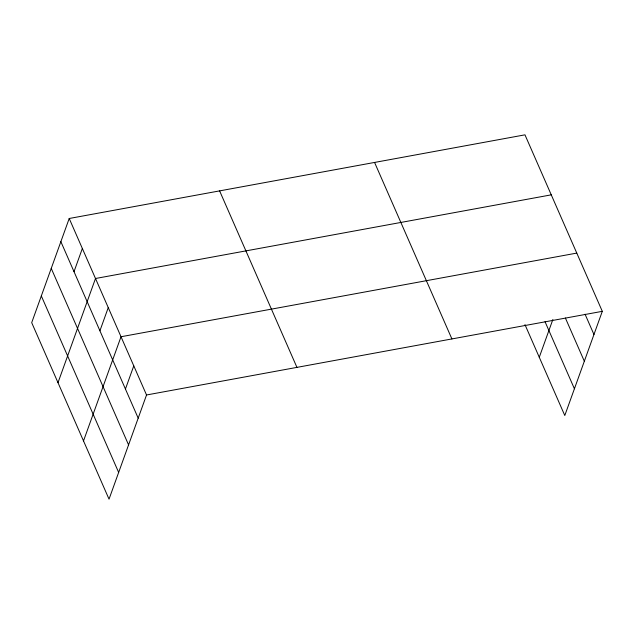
<?xml version="1.0" encoding="UTF-8"?>
<svg xmlns="http://www.w3.org/2000/svg" width="634" height="634" viewBox="0 0 634 634"><rect width="100%" height="100%" fill="white"/><g stroke="black" fill="none" stroke-linecap="round" stroke-linejoin="round"><path stroke-width="0.95" d="M69.209 218.492L31.7 322.666L109.032 499.164L146.533 394.982L69.209 218.492L524.968 134.836L602.3 311.334L564.791 415.508L524.968 324.616M74.012 271.661L82.349 248.496M57.995 382.674L95.496 278.5L551.263 194.844M99.918 330.789L108.255 307.617M83.514 440.915L121.015 336.741L576.781 253.093M125.437 389.038L133.774 365.866M539.272 357.267L552.864 319.52M146.533 394.982L602.3 311.334M585.063 314.21L593.955 334.506M565.385 317.999L584.334 361.237M545.034 321.707L574.42 388.777M374.567 162.447L451.899 338.936M219.61 190.882L296.942 367.379M60.864 241.657L138.196 418.155M51.243 268.396L128.567 444.886M41.321 295.935L118.653 472.433"/></g></svg>
